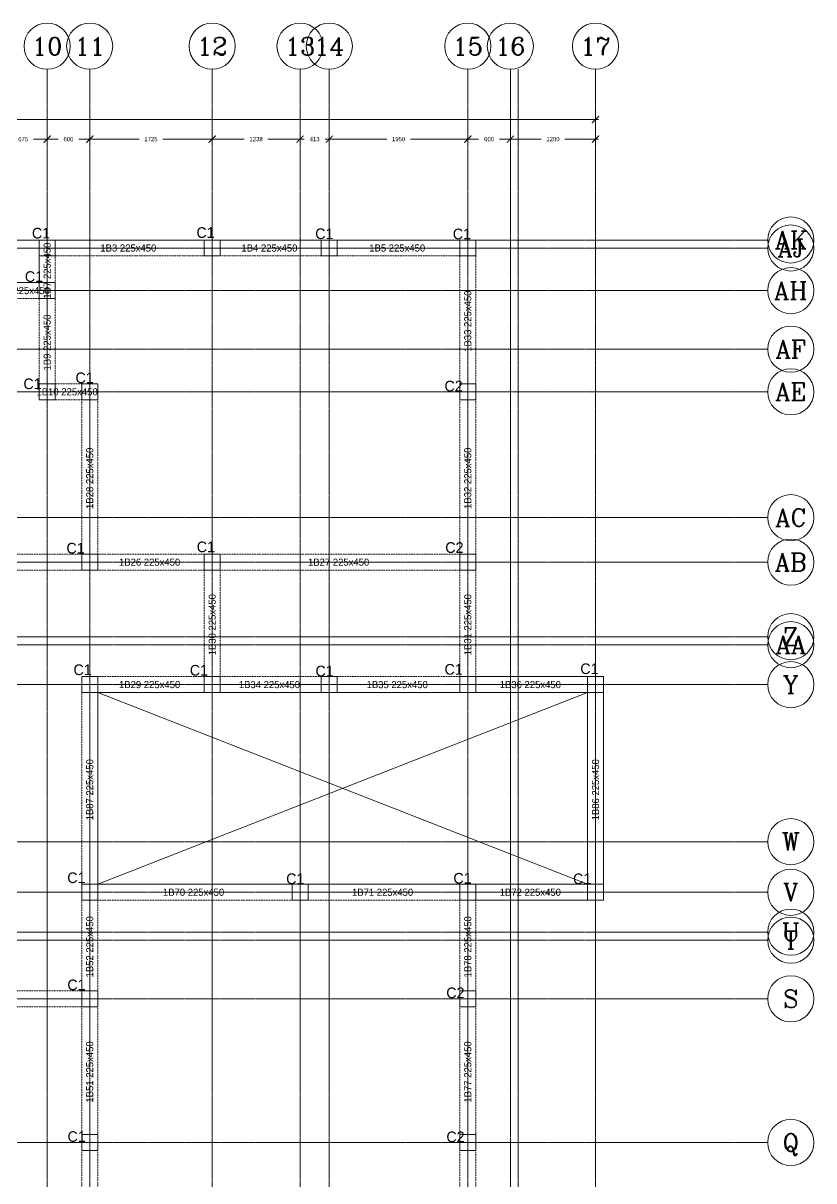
# Model space of a CAD drawing. Header units: inches. Extents: x 34 to 23419, y 2835 to 34565.
# Drawn here: x 12281 to 23419, y 18258 to 34565 of the extents above; entities that cross this region are included whole.
import ezdxf
from ezdxf.enums import TextEntityAlignment as Align

# ---------------------------------------------------------------- set-up
doc = ezdxf.new("R2010")
doc.units = ezdxf.units.IN
doc.header["$MEASUREMENT"] = 0
doc.linetypes.add('CENTER2', pattern=[0.7, 0.5, -0.1, 0, -0.1])
doc.linetypes.add('HIDDEN2', pattern=[0.1875, 0.125, -0.0625])
doc.layers.get('Defpoints').update_dxf_attribs({"lineweight": 9})
for name, color, linetype, lineweight in [('Axis_1', 8, 'CENTER2', 0), ('Axis_2', 8, 'CENTER2', 0), ('AxisBalloons_1', 150, 'ByLayer', 0), ('AxisBalloons_2', 150, 'ByLayer', 0), ('AxisText_1', 18, 'ByLayer', 0), ('AxisText_2', 18, 'ByLayer', 0), ('Beam', 3, 'HIDDEN2', 0), ('BeamText', 5, 'ByLayer', 0), ('Column', 1, 'ByLayer', 0), ('ELMLAB', 2, 'Continuous', 0)]:
    doc.layers.add(name, color=color, linetype=linetype, lineweight=lineweight)
doc.styles.add('AxisText_1', font='ROMANC', dxfattribs={"height": 50})
doc.styles.add('AxisText_2', font='ROMANC', dxfattribs={"height": 50})
doc.styles.add('BeamText', font='TXT', dxfattribs={"height": 1000})
doc.styles.add('FootingText', font='TXT', dxfattribs={"height": 1500})
doc.styles.get("Standard").update_dxf_attribs({"font": 'arial.ttf'})
doc.dimstyles.new('DAMMY D', dxfattribs={"dimtxt": 60, "dimasz": 100, "dimexe": 100, "dimexo": 100, "dimgap": 80, "dimtad": 0, "dimdec": 0, "dimtxsty": 'Standard', "dimblk": 'ARCHTICK', "dimcen": 2.5, "dimdle": 40, "dimse1": 1, "dimse2": 1, "dimclrd": 7, "dimclre": 256, "dimclrt": 7, "dimadec": 0, "dimazin": 0, "dimtfac": 1, "dimtdec": 0, "dimtmove": 0, "dimatfit": 3, "dimldrblk": 'ARCHTICK', "dimfxl": 0.18, "dimlwd": -1, "dimlwe": -1, "dimarcsym": 0})

# ---------------------------------------------------------------- blocks, each defined once
blk = doc.blocks.new('_ArchTick')
at = {"color": 0, "linetype": 'ByBlock', "const_width": 0.15}
blk.add_lwpolyline([(-0.5, -0.5), (0.5, 0.5)], dxfattribs=at)
blk = doc.blocks.new('*D53')
at = {"layer": 'Defpoints', "color": 0, "transparency": 16777216}
for p in [(11944, 33908), (12619, 33908), (12619, 32931)]:
    blk.add_point(p, dxfattribs=at)
at = {"layer": 'ELMLAB', "color": 7, "transparency": 16777216}
for p, q in [((11904, 32931), (12134, 32931)), ((12659, 32931), (12428, 32931))]:
    blk.add_line(p, q, dxfattribs=at)
at = {"layer": 'ELMLAB', "color": 7, "transparency": 16777216, "xscale": 100, "yscale": 100, "zscale": 100, "rotation": 180}
blk.add_blockref('_ArchTick', (11944, 32931), dxfattribs=at)
at = {"layer": 'ELMLAB', "color": 7, "transparency": 16777216, "xscale": 100, "yscale": 100, "zscale": 100}
blk.add_blockref('_ArchTick', (12619, 32931), dxfattribs=at)
at = {"layer": 'ELMLAB', "color": 7, "transparency": 16777216, "insert": (12281, 32931), "char_height": 60, "attachment_point": 5}
blk.add_mtext('675', dxfattribs=at)
blk = doc.blocks.new('*D54')
at = {"layer": 'Defpoints', "color": 0, "transparency": 16777216}
for p in [(12619, 33908), (13219, 33908), (13219, 32931)]:
    blk.add_point(p, dxfattribs=at)
at = {"layer": 'ELMLAB', "color": 7, "transparency": 16777216}
for p, q in [((12579, 32931), (12772, 32931)), ((13259, 32931), (13065, 32931))]:
    blk.add_line(p, q, dxfattribs=at)
at = {"layer": 'ELMLAB', "color": 7, "transparency": 16777216, "xscale": 100, "yscale": 100, "zscale": 100, "rotation": 180}
blk.add_blockref('_ArchTick', (12619, 32931), dxfattribs=at)
at = {"layer": 'ELMLAB', "color": 7, "transparency": 16777216, "xscale": 100, "yscale": 100, "zscale": 100}
blk.add_blockref('_ArchTick', (13219, 32931), dxfattribs=at)
at = {"layer": 'ELMLAB', "color": 7, "transparency": 16777216, "insert": (12919, 32931), "char_height": 60, "attachment_point": 5}
blk.add_mtext('600', dxfattribs=at)
blk = doc.blocks.new('*D55')
at = {"layer": 'Defpoints', "color": 0, "transparency": 16777216}
for p in [(13219, 33908), (14944, 33908), (14944, 32931)]:
    blk.add_point(p, dxfattribs=at)
at = {"layer": 'ELMLAB', "color": 7, "transparency": 16777216}
for p, q in [((13179, 32931), (13914, 32931)), ((14984, 32931), (14248, 32931))]:
    blk.add_line(p, q, dxfattribs=at)
at = {"layer": 'ELMLAB', "color": 7, "transparency": 16777216, "xscale": 100, "yscale": 100, "zscale": 100, "rotation": 180}
blk.add_blockref('_ArchTick', (13219, 32931), dxfattribs=at)
at = {"layer": 'ELMLAB', "color": 7, "transparency": 16777216, "xscale": 100, "yscale": 100, "zscale": 100}
blk.add_blockref('_ArchTick', (14944, 32931), dxfattribs=at)
at = {"layer": 'ELMLAB', "color": 7, "transparency": 16777216, "insert": (14081, 32931), "char_height": 60, "attachment_point": 5}
blk.add_mtext('1725', dxfattribs=at)
blk = doc.blocks.new('*D56')
at = {"layer": 'Defpoints', "color": 0, "transparency": 16777216}
for p in [(14944, 33908), (16181, 33908), (16181, 32931)]:
    blk.add_point(p, dxfattribs=at)
at = {"layer": 'ELMLAB', "color": 7, "transparency": 16777216}
for p, q in [((14904, 32931), (15395, 32931)), ((16221, 32931), (15729, 32931))]:
    blk.add_line(p, q, dxfattribs=at)
at = {"layer": 'ELMLAB', "color": 7, "transparency": 16777216, "xscale": 100, "yscale": 100, "zscale": 100, "rotation": 180}
blk.add_blockref('_ArchTick', (14944, 32931), dxfattribs=at)
at = {"layer": 'ELMLAB', "color": 7, "transparency": 16777216, "xscale": 100, "yscale": 100, "zscale": 100}
blk.add_blockref('_ArchTick', (16181, 32931), dxfattribs=at)
at = {"layer": 'ELMLAB', "color": 7, "transparency": 16777216, "insert": (15562, 32931), "char_height": 60, "attachment_point": 5}
blk.add_mtext('1238', dxfattribs=at)
blk = doc.blocks.new('*D57')
at = {"layer": 'Defpoints', "color": 0, "transparency": 16777216}
for p in [(16181, 33908), (16594, 33908), (16594, 32931)]:
    blk.add_point(p, dxfattribs=at)
at = {"layer": 'ELMLAB', "color": 7, "transparency": 16777216}
for p, q in [((16181, 32931), (16081, 32931)), ((16181, 32931), (16240, 32931)), ((16594, 32931), (16535, 32931)), ((16594, 32931), (16694, 32931))]:
    blk.add_line(p, q, dxfattribs=at)
at = {"layer": 'ELMLAB', "color": 7, "transparency": 16777216, "xscale": 100, "yscale": 100, "zscale": 100}
blk.add_blockref('_ArchTick', (16181, 32931), dxfattribs=at)
at = {"layer": 'ELMLAB', "color": 7, "transparency": 16777216, "xscale": 100, "yscale": 100, "zscale": 100, "rotation": 180}
blk.add_blockref('_ArchTick', (16594, 32931), dxfattribs=at)
at = {"layer": 'ELMLAB', "color": 7, "transparency": 16777216, "insert": (16387, 32931), "char_height": 60, "attachment_point": 5}
blk.add_mtext('413', dxfattribs=at)
blk = doc.blocks.new('*D58')
at = {"layer": 'Defpoints', "color": 0, "transparency": 16777216}
for p in [(16594, 33908), (18544, 33908), (18544, 32931)]:
    blk.add_point(p, dxfattribs=at)
at = {"layer": 'ELMLAB', "color": 7, "transparency": 16777216}
for p, q in [((16554, 32931), (17402, 32931)), ((18584, 32931), (17735, 32931))]:
    blk.add_line(p, q, dxfattribs=at)
at = {"layer": 'ELMLAB', "color": 7, "transparency": 16777216, "xscale": 100, "yscale": 100, "zscale": 100, "rotation": 180}
blk.add_blockref('_ArchTick', (16594, 32931), dxfattribs=at)
at = {"layer": 'ELMLAB', "color": 7, "transparency": 16777216, "xscale": 100, "yscale": 100, "zscale": 100}
blk.add_blockref('_ArchTick', (18544, 32931), dxfattribs=at)
at = {"layer": 'ELMLAB', "color": 7, "transparency": 16777216, "insert": (17569, 32931), "char_height": 60, "attachment_point": 5}
blk.add_mtext('1950', dxfattribs=at)
blk = doc.blocks.new('*D59')
at = {"layer": 'Defpoints', "color": 0, "transparency": 16777216}
for p in [(18544, 33908), (19144, 33908), (19144, 32931)]:
    blk.add_point(p, dxfattribs=at)
at = {"layer": 'ELMLAB', "color": 7, "transparency": 16777216}
for p, q in [((18504, 32931), (18697, 32931)), ((19184, 32931), (18990, 32931))]:
    blk.add_line(p, q, dxfattribs=at)
at = {"layer": 'ELMLAB', "color": 7, "transparency": 16777216, "xscale": 100, "yscale": 100, "zscale": 100, "rotation": 180}
blk.add_blockref('_ArchTick', (18544, 32931), dxfattribs=at)
at = {"layer": 'ELMLAB', "color": 7, "transparency": 16777216, "xscale": 100, "yscale": 100, "zscale": 100}
blk.add_blockref('_ArchTick', (19144, 32931), dxfattribs=at)
at = {"layer": 'ELMLAB', "color": 7, "transparency": 16777216, "insert": (18844, 32931), "char_height": 60, "attachment_point": 5}
blk.add_mtext('600', dxfattribs=at)
blk = doc.blocks.new('*D60')
at = {"layer": 'Defpoints', "color": 0, "transparency": 16777216}
for p in [(19144, 33908), (20344, 33908), (20344, 32931)]:
    blk.add_point(p, dxfattribs=at)
at = {"layer": 'ELMLAB', "color": 7, "transparency": 16777216}
for p, q in [((19104, 32931), (19577, 32931)), ((20384, 32931), (19910, 32931))]:
    blk.add_line(p, q, dxfattribs=at)
at = {"layer": 'ELMLAB', "color": 7, "transparency": 16777216, "xscale": 100, "yscale": 100, "zscale": 100, "rotation": 180}
blk.add_blockref('_ArchTick', (19144, 32931), dxfattribs=at)
at = {"layer": 'ELMLAB', "color": 7, "transparency": 16777216, "xscale": 100, "yscale": 100, "zscale": 100}
blk.add_blockref('_ArchTick', (20344, 32931), dxfattribs=at)
at = {"layer": 'ELMLAB', "color": 7, "transparency": 16777216, "insert": (19744, 32931), "char_height": 60, "attachment_point": 5}
blk.add_mtext('1200', dxfattribs=at)
blk = doc.blocks.new('*D61')
at = {"layer": 'Defpoints', "color": 0, "transparency": 16777216}
for p in [(3369, 33908), (20344, 33908), (20344, 33208)]:
    blk.add_point(p, dxfattribs=at)
at = {"layer": 'ELMLAB', "color": 7, "transparency": 16777216}
for p, q in [((3329, 33208), (11666, 33208)), ((20384, 33208), (12046, 33208))]:
    blk.add_line(p, q, dxfattribs=at)
at = {"layer": 'ELMLAB', "color": 7, "transparency": 16777216, "xscale": 100, "yscale": 100, "zscale": 100, "rotation": 180}
blk.add_blockref('_ArchTick', (3369, 33208), dxfattribs=at)
at = {"layer": 'ELMLAB', "color": 7, "transparency": 16777216, "xscale": 100, "yscale": 100, "zscale": 100}
blk.add_blockref('_ArchTick', (20344, 33208), dxfattribs=at)
at = {"layer": 'ELMLAB', "color": 7, "transparency": 16777216, "insert": (11856, 33208), "char_height": 60, "attachment_point": 5}
blk.add_mtext('16975', dxfattribs=at)

msp = doc.modelspace()

# ---------------------------------------------------------------- linework, layer by layer
at = {"layer": 'Axis_1'}
for p, q in [((684.4, 31510.4), (22768.7, 31510.4)), ((684.4, 31397.9), (22768.7, 31397.9)), ((684.4, 30797.9), (22768.7, 30797.9)), ((684.4, 29972.9), (22768.7, 29972.9)), ((684.4, 29372.9), (22768.7, 29372.9)), ((684.4, 27600.4), (22768.7, 27600.4)), ((684.4, 26972.9), (22768.7, 26972.9)), ((684.4, 25922.9), (22768.7, 25922.9)), ((684.4, 25810.4), (22768.7, 25810.4)), ((684.4, 25247.9), (22768.7, 25247.9)), ((684.4, 23035.4), (22768.7, 23035.4)), ((684.4, 22322.9), (22768.7, 22322.9)), ((684.4, 21760.4), (22768.7, 21760.4)), ((684.4, 21647.9), (22768.7, 21647.9)), ((684.4, 20822.9), (22768.7, 20822.9)), ((684.4, 18797.9), (22768.7, 18797.9))]:
    msp.add_line(p, q, dxfattribs=at)
at = {"layer": 'Axis_2'}
for p, q in [((12618.5, 3485.4), (12618.5, 33915.3)), ((13218.5, 3547), (13218.5, 33915.3)), ((14943.5, 3547), (14943.5, 33915.3)), ((16181, 3547), (16181, 33915.3)), ((16593.5, 3547), (16593.5, 33915.3)), ((18543.5, 3547), (18543.5, 33915.3)), ((19143.5, 3547), (19143.5, 33915.3)), ((19256, 3547), (19256, 33915.3)), ((20343.5, 3547), (20343.5, 33915.3))]:
    msp.add_line(p, q, dxfattribs=at)
at = {"layer": 'AxisBalloons_1'}
for centre in [(23093.7, 31510.4), (23093.7, 31397.9), (23093.7, 30797.9), (23093.7, 29972.9), (23093.7, 29372.9), (23093.7, 27600.4), (23093.7, 26972.9), (23093.7, 25922.9), (23093.7, 25810.4), (23093.7, 25247.9), (23093.7, 23035.4), (23093.7, 22322.9), (23093.7, 21760.4), (23093.7, 21647.9), (23093.7, 20822.9), (23093.7, 18797.9)]:
    msp.add_circle(centre, 325, dxfattribs=at)
at = {"layer": 'AxisBalloons_2'}
for centre in [(12618.5, 34240.3), (13218.5, 34240.3), (14943.5, 34240.3), (16181, 34240.3), (16593.5, 34240.3), (18543.5, 34240.3), (19143.5, 34240.3), (20343.5, 34240.3)]:
    msp.add_circle(centre, 325, dxfattribs=at)
at = {"layer": 'Beam', "linetype": 'Continuous'}
for p, q in [((12731, 31510.4), (14831, 31510.4)), ((15056, 31510.4), (16481, 31510.4)), ((16706, 31510.4), (18431, 31510.4)), ((12506, 30910.4), (12506, 31285.4)), ((12056, 30910.4), (12506, 30910.4)), ((18656, 25360.4), (20231, 25360.4)), ((13331, 25135.4), (14831, 25135.4)), ((13331, 22435.4), (13331, 25135.4)), ((15056, 25135.4), (16481, 25135.4)), ((16706, 25135.4), (18431, 25135.4)), ((18656, 25135.4), (20231, 25135.4)), ((20231, 22435.4), (20231, 25135.4)), ((20456, 22435.4), (20456, 25135.4)), ((13331, 22435.4), (16068.5, 22435.4)), ((16293.5, 22435.4), (18431, 22435.4)), ((18656, 22435.4), (20231, 22435.4)), ((18656, 22210.4), (20231, 22210.4))]:
    msp.add_line(p, q, dxfattribs=at)
at = {"layer": 'Beam'}
for p, q in [((12731, 31285.4), (14831, 31285.4)), ((12731, 30910.4), (12731, 31285.4)), ((15056, 31285.4), (16481, 31285.4)), ((16706, 31285.4), (18431, 31285.4)), ((18431, 29485.4), (18431, 31285.4)), ((18656, 29485.4), (18656, 31285.4)), ((12056, 30685.4), (12506, 30685.4)), ((12506, 29485.4), (12506, 30685.4)), ((12731, 29485.4), (12731, 30685.4)), ((12731, 29485.4), (13106, 29485.4)), ((12731, 29260.4), (13106, 29260.4)), ((13106, 27085.4), (13106, 29260.4)), ((13331, 27085.4), (13331, 29260.4)), ((18431, 27085.4), (18431, 29260.4)), ((18656, 27085.4), (18656, 29260.4)), ((10606, 27085.4), (13106, 27085.4)), ((13331, 27085.4), (14831, 27085.4)), ((15056, 27085.4), (18431, 27085.4)), ((10606, 26860.4), (13106, 26860.4)), ((13331, 26860.4), (14831, 26860.4)), ((14831, 25360.4), (14831, 26860.4)), ((15056, 26860.4), (18431, 26860.4)), ((15056, 25360.4), (15056, 26860.4)), ((18431, 25360.4), (18431, 26860.4)), ((18656, 25360.4), (18656, 26860.4)), ((13331, 25360.4), (14831, 25360.4)), ((15056, 25360.4), (16481, 25360.4)), ((16706, 25360.4), (18431, 25360.4)), ((13106, 22435.4), (13106, 25135.4)), ((13106, 20935.4), (13106, 22210.4)), ((13331, 20935.4), (13331, 22210.4)), ((13331, 22210.4), (16068.5, 22210.4)), ((16293.5, 22210.4), (18431, 22210.4)), ((18431, 20935.4), (18431, 22210.4)), ((18656, 20935.4), (18656, 22210.4)), ((10606, 20935.4), (13106, 20935.4)), ((10606, 20710.4), (13106, 20710.4)), ((13106, 18910.4), (13106, 20710.4)), ((13331, 18910.4), (13331, 20710.4)), ((18431, 18910.4), (18431, 20710.4)), ((18656, 18910.4), (18656, 20710.4)), ((13106, 16585.4), (13106, 18685.4)), ((13331, 16585.4), (13331, 18685.4)), ((18431, 16585.4), (18431, 18685.4)), ((18656, 16585.4), (18656, 18685.4))]:
    msp.add_line(p, q, dxfattribs=at)
at = {"layer": 'Column'}
for points in [[(12506, 31285.4), (12731, 31285.4), (12731, 31510.4), (12506, 31510.4)], [(14831, 31285.4), (15056, 31285.4), (15056, 31510.4), (14831, 31510.4)], [(16481, 31285.4), (16706, 31285.4), (16706, 31510.4), (16481, 31510.4)], [(18431, 31285.4), (18656, 31285.4), (18656, 31510.4), (18431, 31510.4)], [(12506, 30685.4), (12731, 30685.4), (12731, 30910.4), (12506, 30910.4)], [(12506, 29260.4), (12731, 29260.4), (12731, 29485.4), (12506, 29485.4)], [(13106, 29260.4), (13331, 29260.4), (13331, 29485.4), (13106, 29485.4)], [(18431, 29260.4), (18656, 29260.4), (18656, 29485.4), (18431, 29485.4)], [(13106, 26860.4), (13331, 26860.4), (13331, 27085.4), (13106, 27085.4)], [(14831, 26860.4), (15056, 26860.4), (15056, 27085.4), (14831, 27085.4)], [(18431, 26860.4), (18656, 26860.4), (18656, 27085.4), (18431, 27085.4)], [(13106, 25135.4), (13331, 25135.4), (13331, 25360.4), (13106, 25360.4)], [(14831, 25135.4), (15056, 25135.4), (15056, 25360.4), (14831, 25360.4)], [(16481, 25135.4), (16706, 25135.4), (16706, 25360.4), (16481, 25360.4)], [(18431, 25135.4), (18656, 25135.4), (18656, 25360.4), (18431, 25360.4)], [(20231, 25135.4), (20456, 25135.4), (20456, 25360.4), (20231, 25360.4)], [(13106, 22210.4), (13331, 22210.4), (13331, 22435.4), (13106, 22435.4)], [(16068.5, 22210.4), (16293.5, 22210.4), (16293.5, 22435.4), (16068.5, 22435.4)], [(18431, 22210.4), (18656, 22210.4), (18656, 22435.4), (18431, 22435.4)], [(20231, 22210.4), (20456, 22210.4), (20456, 22435.4), (20231, 22435.4)], [(13106, 20710.4), (13331, 20710.4), (13331, 20935.4), (13106, 20935.4)], [(18431, 20710.4), (18656, 20710.4), (18656, 20935.4), (18431, 20935.4)], [(13106, 18685.4), (13331, 18685.4), (13331, 18910.4), (13106, 18910.4)], [(18431, 18685.4), (18656, 18685.4), (18656, 18910.4), (18431, 18910.4)]]:
    msp.add_lwpolyline(points, close=True, dxfattribs=at)
at = {"layer": 'ELMLAB', "color": 3}
for p, q in [((13331, 25135.4), (20231, 22435.4)), ((13331, 22435.4), (20231, 25135.4))]:
    msp.add_line(p, q, dxfattribs=at)

# ---------------------------------------------------------------- texts
at = {"layer": 'AxisText_1', "linetype": 'Continuous', "style": 'AxisText_1'}
for s, p in [('AK', (23093.7, 31510.4)), ('AJ', (23093.7, 31397.9)), ('AH', (23093.7, 30797.9)), ('AF', (23093.7, 29972.9)), ('AE', (23093.7, 29372.9)), ('AC', (23093.7, 27600.4)), ('AB', (23093.7, 26972.9)), ('AA', (23093.7, 25810.4)), ('Z', (23093.7, 25922.9)), ('Y', (23093.7, 25247.9)), ('W', (23093.7, 23035.4)), ('V', (23093.7, 22322.9)), ('U', (23093.7, 21760.4)), ('T', (23093.7, 21647.9)), ('S', (23093.7, 20822.9)), ('Q', (23093.7, 18797.9))]:
    msp.add_text(s, height=250, dxfattribs=at).set_placement(p, align=Align.MIDDLE_CENTER)
at = {"layer": 'AxisText_2', "linetype": 'Continuous', "style": 'AxisText_2'}
for s, p in [('10', (12618.5, 34240.3)), ('11', (13218.5, 34240.3)), ('12', (14943.5, 34240.3)), ('13', (16181, 34240.3)), ('14', (16593.5, 34240.3)), ('15', (18543.5, 34240.3)), ('16', (19143.5, 34240.3)), ('17', (20343.5, 34240.3))]:
    msp.add_text(s, height=250, dxfattribs=at).set_placement(p, align=Align.MIDDLE_CENTER)
at = {"layer": 'Beam', "color": 5, "linetype": 'Continuous', "lineweight": 30, "style": 'FootingText'}
for s, p in [('C1', (12404.8, 31487)), ('C1', (14721.8, 31495.5)), ('C1', (16395.3, 31479)), ('C1', (18333.3, 31476)), ('C1', (12305.3, 30875.5)), ('C1', (12284.8, 29365)), ('C1', (13018.3, 29449)), ('C2', (18215.8, 29333)), ('C1', (12890.3, 27049.5)), ('C1', (14726.3, 27068)), ('C2', (18227.3, 27058.5)), ('C1', (12989.8, 25337)), ('C1', (14628.8, 25330)), ('C1', (16398.8, 25319.5)), ('C1', (18216.3, 25343)), ('C1', (20129.3, 25351.5)), ('C1', (12903.3, 22407.5)), ('C1', (15985.8, 22393)), ('C1', (18341.3, 22400)), ('C1', (20026.8, 22392.5)), ('C1', (12903.8, 20898.5)), ('C2', (18241.3, 20786.5)), ('C1', (12906.3, 18762)), ('C2', (18242.8, 18757.5))]:
    msp.add_text(s, height=150, dxfattribs=at).set_placement(p, align=Align.BOTTOM_LEFT)
at = {"layer": 'BeamText', "linetype": 'Continuous', "style": 'BeamText'}
for s, p in [('1B7 225x450 ', (12618.5, 31097.9)), ('1B33 225x450 ', (18543.5, 30385.4)), ('1B9 225x450 ', (12618.5, 30085.4)), ('1B28 225x450 ', (13218.5, 28172.9)), ('1B32 225x450 ', (18543.5, 28172.9)), ('1B30 225x450 ', (14943.5, 26110.4)), ('1B31 225x450 ', (18543.5, 26110.4)), ('1B87 225x450 ', (13218.5, 23785.4)), ('1B86 225x450 ', (20343.5, 23785.4)), ('1B52 225x450 ', (13218.5, 21572.9)), ('1B78 225x450 ', (18543.5, 21572.9)), ('1B51 225x450 ', (13218.5, 19810.4)), ('1B77 225x450 ', (18543.5, 19810.4))]:
    msp.add_text(s, height=100, rotation=90, dxfattribs=at).set_placement(p, align=Align.MIDDLE_CENTER)
for s, p in [('1B3 225x450 ', (13781, 31397.9)), ('1B4 225x450 ', (15768.5, 31397.9)), ('1B5 225x450 ', (17568.5, 31397.9)), ('1B8 225x450 ', (12281, 30797.9)), ('1B10 225x450 ', (12918.5, 29372.9)), ('1B26 225x450 ', (14081, 26972.9)), ('1B27 225x450 ', (16743.5, 26972.9)), ('1B29 225x450 ', (14081, 25247.9)), ('1B34 225x450 ', (15768.5, 25247.9)), ('1B35 225x450 ', (17568.5, 25247.9)), ('1B36 225x450 ', (19443.5, 25247.9)), ('1B70 225x450 ', (14699.8, 22322.9)), ('1B71 225x450 ', (17362.3, 22322.9)), ('1B72 225x450 ', (19443.5, 22322.9))]:
    msp.add_text(s, height=100, dxfattribs=at).set_placement(p, align=Align.MIDDLE_CENTER)

# ---------------------------------------------------------------- dimensions: what is measured, and where the dimension line sits
at = {"layer": 'ELMLAB', "color": 3}
for base, p1, p2, picture, middle in [((20343.5, 33207.5), (3368.5, 33908.1), (20343.5, 33908.1), '*D61', (11856, 33207.5)), ((12618.5, 32931), (11943.5, 33908.1), (12618.5, 33908.1), '*D53', (12281, 32931)), ((13218.5, 32931), (12618.5, 33908.1), (13218.5, 33908.1), '*D54', (12918.5, 32931)), ((14943.5, 32931), (13218.5, 33908.1), (14943.5, 33908.1), '*D55', (14081, 32931)), ((16181.0256532, 32931.048862), (14943.5256532, 33908.1164813), (16181.0256532, 33908.1164813), '*D56', (15562.2756532, 32931.048862)), ((16593.5256532, 32931.048862), (16181.0256532, 33908.1164813), (16593.5256532, 33908.1164813), '*D57', (16387.2756532, 32931.048862)), ((18543.5, 32931), (16593.5, 33908.1), (18543.5, 33908.1), '*D58', (17568.5, 32931)), ((19143.5, 32931), (18543.5, 33908.1), (19143.5, 33908.1), '*D59', (18843.5, 32931)), ((20343.5, 32931), (19143.5, 33908.1), (20343.5, 33908.1), '*D60', (19743.5, 32931))]:
    dim = msp.add_linear_dim(base=base, p1=p1, p2=p2, dimstyle='DAMMY D', dxfattribs=at)
    dim.commit()
    dim.dimension.update_dxf_attribs({"geometry": picture, "text_midpoint": middle})

doc.saveas('drawing.dxf')
